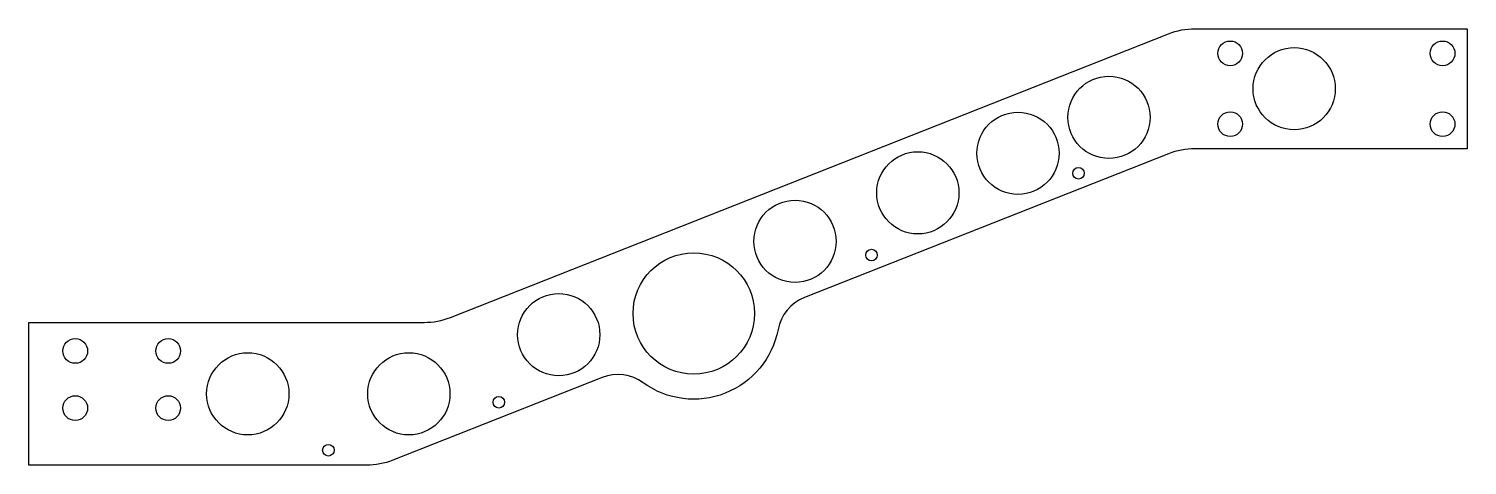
# Model space of a CAD drawing. Header units: millimetres. Extents: x -13 to 188, y 39 to 100.
import ezdxf

# ---------------------------------------------------------------- set-up
doc = ezdxf.new("R2010")
doc.units = ezdxf.units.MM
doc.layers.get('0').update_dxf_attribs({"linetype": 'CONTINUOUS'})

msp = doc.modelspace()

# ---------------------------------------------------------------- linework, layer by layer
msp.add_lwpolyline([(42.29, 58.75, 0.094428), (45.97, 59.45), (146.41, 99.17, -0.094408), (150.08, 99.87), (188.18, 99.87), (188.18, 83.06), (150.08, 83.06, 0.094387), (146.41, 82.36), (95.48, 62.22, 0.257015), (91.79, 57.76, -0.550387), (72.93, 50.3, 0.257015), (67.19, 51.03), (37.9, 39.45, -0.094428), (34.22, 38.75), (-13, 38.75), (-13, 58.75)], format="xyb", close=True)
for centre, radius in [((155.03, 96.42), 1.73), ((163.98, 91.47), 5.75), ((184.73, 96.42), 1.73), ((138.07, 87.46), 5.75), ((125.35, 82.43), 5.75), ((155.03, 86.51), 1.73), ((184.73, 86.51), 1.73), ((111.34, 76.89), 5.75), ((133.81, 79.63), 0.81), ((94.17, 70.1), 5.75), ((80, 60), 8.49), ((104.86, 68.18), 0.81), ((61.12, 57.03), 5.75), ((-6.5, 54.75), 1.73), ((6.5, 54.75), 1.73), ((17.63, 48.75), 5.75), ((40.16, 48.75), 5.75), ((-6.5, 46.75), 1.73), ((6.5, 46.75), 1.73), ((52.74, 47.57), 0.81), ((28.9, 40.85), 0.81)]:
    msp.add_circle(centre, radius)

doc.saveas('drawing.dxf')
